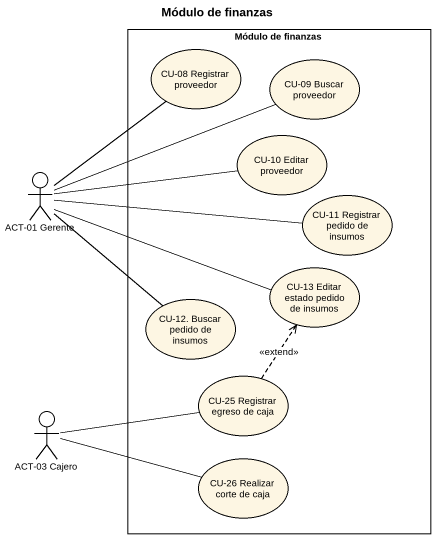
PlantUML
@startuml
title Módulo de finanzas
rectangle "Módulo de finanzas" as Módulo_de_finanzas {
  usecase "CU-08 Registrar proveedor" as CU_08_Registrar_proveedor
  usecase "CU-09 Buscar proveedor" as CU_09_Buscar_proveedor
  usecase "CU-10 Editar proveedor" as CU_10_Editar_proveedor
  usecase "CU-11 Registrar pedido de insumos" as CU_11_Registrar_pedido_de
  usecase "CU-13 Editar estado pedido de insumos" as CU_13_Editar_estado_pedido
  usecase "CU-12. Buscar pedido de insumos" as CU_12_Buscar_pedido_de
  usecase "CU-25 Registrar egreso de caja" as CU_25_Registrar_egreso_de
  usecase "CU-26 Realizar corte de caja" as CU_26_Realizar_corte_de_caja
}
actor "ACT-01 Gerente" as ACT_01_Gerente
actor "ACT-03 Cajero" as ACT_03_Cajero
ACT_01_Gerente -up- CU_08_Registrar_proveedor
ACT_01_Gerente -right- CU_09_Buscar_proveedor
ACT_01_Gerente -right- CU_10_Editar_proveedor
ACT_01_Gerente -right- CU_11_Registrar_pedido_de
ACT_01_Gerente -right- CU_13_Editar_estado_pedido
ACT_01_Gerente -- CU_12_Buscar_pedido_de
CU_25_Registrar_egreso_de .up.> CU_13_Editar_estado_pedido : <<extend>>
ACT_03_Cajero -right- CU_25_Registrar_egreso_de
ACT_03_Cajero -right- CU_26_Realizar_corte_de_caja
@enduml
